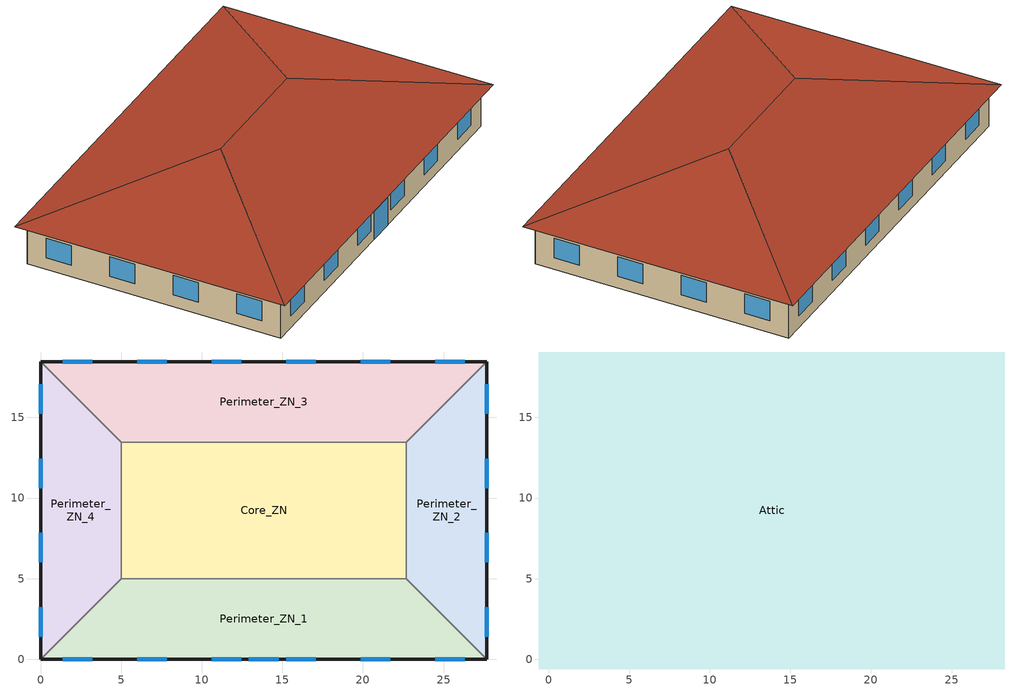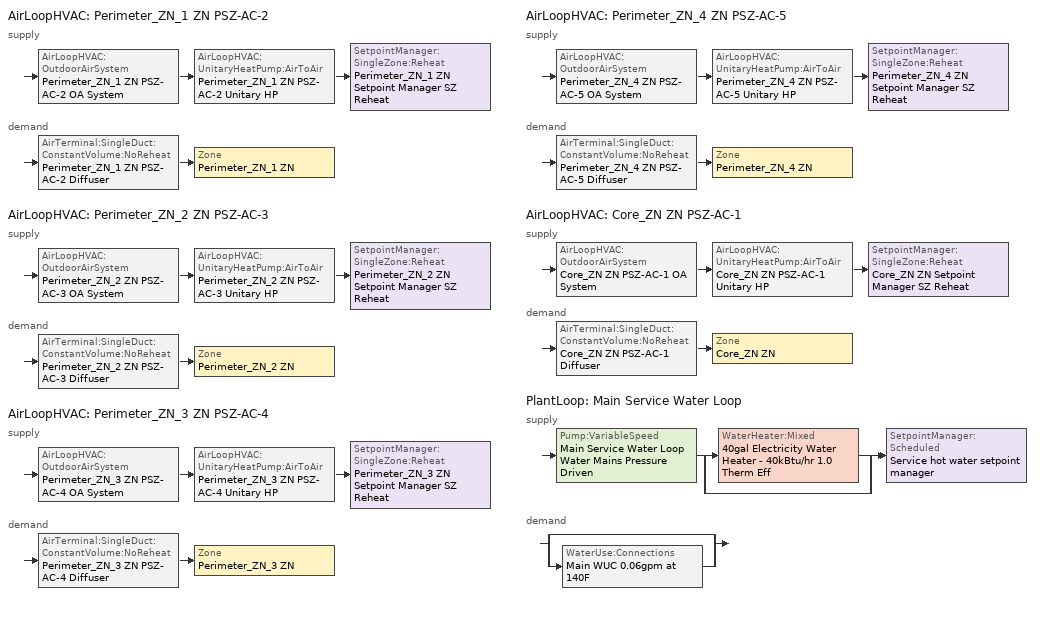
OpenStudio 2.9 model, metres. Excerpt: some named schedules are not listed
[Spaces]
Perimeter_ZN_1
 floor ground: 22.69,5 27.69,0 0,0 5,5 z0
 wall outside (Perimeter_ZN_1_wall_south Typical Insulated Wood Framed Exterior Wall R-11.24): 0,0 27.69,0 z0:3.05
 wall to Perimeter_ZN_4: 5,5 0,0 z0:3.05
 wall to Core_ZN: 22.69,5 5,5 z0:3.05
 wall to Perimeter_ZN_2: 27.69,0 22.69,5 z0:3.05
 window: 1.39,0 3.22,0 / 19.85,0 21.68,0 / 15.24,0 17.07,0 / 6.01,0 7.84,0 / 10.62,0 12.45,0 / 24.47,0 26.3,0 z0.9:2.42; 12.93,0 14.76,0 z0:2.13
Perimeter_ZN_2
 floor ground: 27.69,18.46 27.69,0 22.69,5 22.69,13.46 z0
 wall outside (Perimeter_ZN_2_wall_east Typical Insulated Wood Framed Exterior Wall R-11.24): 27.69,0 27.69,18.46 z0:3.05
 wall to Perimeter_ZN_3: 27.69,18.46 22.69,13.46 z0:3.05
 wall to Core_ZN: 22.69,13.46 22.69,5 z0:3.05
 window: 27.69,1.39 27.69,3.22 / 27.69,10.62 27.69,12.45 / 27.69,15.24 27.69,17.07 / 27.69,6.01 27.69,7.84 z0.9:2.42
Perimeter_ZN_3
 floor ground: 27.69,18.46 22.69,13.46 5,13.46 0,18.46 z0
 wall outside (Perimeter_ZN_3_wall_north Typical Insulated Wood Framed Exterior Wall R-11.24): 27.69,18.46 0,18.46 z0:3.05
 wall to Core_ZN: 5,13.46 22.69,13.46 z0:3.05
 wall to Perimeter_ZN_4: 0,18.46 5,13.46 z0:3.05
 window: 21.68,18.46 19.85,18.46 / 7.84,18.46 6.01,18.46 / 17.07,18.46 15.24,18.46 / 12.45,18.46 10.62,18.46 / 26.3,18.46 24.47,18.46 / 3.22,18.46 1.39,18.46 z0.9:2.42
Perimeter_ZN_4
 floor ground: 0,18.46 5,13.46 5,5 0,0 z0
 wall outside (Perimeter_ZN_4_wall_west Typical Insulated Wood Framed Exterior Wall R-11.24): 0,18.46 0,0 z0:3.05
 wall to Core_ZN: 5,5 5,13.46 z0:3.05
 window: 0,3.22 0,1.39 / 0,12.45 0,10.62 / 0,7.84 0,6.01 / 0,17.07 0,15.24 z0.9:2.42
Core_ZN
 floor ground: 22.69,13.46 22.69,5 5,5 5,13.46 z0
Attic
 floor outside (Attic_soffit_north Typical Insulated Exterior Mass Floor R-11.49): 28.29,19.06 27.69,18.46 0,18.46 -0.6,19.06 z3.05
 floor outside (Attic_soffit_west Typical Insulated Exterior Mass Floor R-11.49): -0.6,19.06 0,18.46 0,0 -0.6,-0.6 z3.05
 floor outside (Attic_soffit_east Typical Insulated Exterior Mass Floor R-11.49): 28.29,19.06 28.29,-0.6 27.69,0 27.69,18.46 z3.05
 floor outside (Attic_soffit_south Typical Insulated Exterior Mass Floor R-11.49): 27.69,0 28.29,-0.6 -0.6,-0.6 0,0 z3.05
 floor to Perimeter_ZN_4: 0,18.46 5,13.46 5,5 0,0 z3.05
 floor to Perimeter_ZN_1: 22.69,5 27.69,0 0,0 5,5 z3.05
 floor to Perimeter_ZN_2: 27.69,18.46 27.69,0 22.69,5 22.69,13.46 z3.05
 floor to Core_ZN: 22.69,13.46 22.69,5 5,5 5,13.46 z3.05
 floor to Perimeter_ZN_3: 27.69,18.46 22.69,13.46 5,13.46 0,18.46 z3.05
 roof outside (Attic_roof_east Typical Wood Joist Attic Floor R-37.04): 18.46,9.23,6.33 28.29,-0.6,3.05 28.29,19.06,3.05
 roof outside (Attic_roof_north Typical Wood Joist Attic Floor R-37.04): 18.46,9.23,6.33 28.29,19.06,3.05 -0.6,19.06,3.05 9.23,9.23,6.33
 roof outside (Attic_roof_south Typical Wood Joist Attic Floor R-37.04): 9.23,9.23,6.33 -0.6,-0.6,3.05 28.29,-0.6,3.05 18.46,9.23,6.33
 roof outside (Attic_roof_west Typical Wood Joist Attic Floor R-37.04): 9.23,9.23,6.33 -0.6,19.06,3.05 -0.6,-0.6,3.05
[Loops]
AirLoopHVAC 'Perimeter_ZN_1 ZN PSZ-AC-2'
 supply: AirLoopHVAC:OutdoorAirSystem 'Perimeter_ZN_1 ZN PSZ-AC-2 OA System' > AirLoopHVAC:UnitaryHeatPump:AirToAir 'Perimeter_ZN_1 ZN PSZ-AC-2 Unitary HP' > SetpointManager:SingleZone:Reheat 'Perimeter_ZN_1 ZN Setpoint Manager SZ Reheat'
 demand: AirTerminal:SingleDuct:ConstantVolume:NoReheat 'Perimeter_ZN_1 ZN PSZ-AC-2 Diffuser' > Zone 'Perimeter_ZN_1 ZN'
AirLoopHVAC 'Perimeter_ZN_2 ZN PSZ-AC-3'
 supply: AirLoopHVAC:OutdoorAirSystem 'Perimeter_ZN_2 ZN PSZ-AC-3 OA System' > AirLoopHVAC:UnitaryHeatPump:AirToAir 'Perimeter_ZN_2 ZN PSZ-AC-3 Unitary HP' > SetpointManager:SingleZone:Reheat 'Perimeter_ZN_2 ZN Setpoint Manager SZ Reheat'
 demand: AirTerminal:SingleDuct:ConstantVolume:NoReheat 'Perimeter_ZN_2 ZN PSZ-AC-3 Diffuser' > Zone 'Perimeter_ZN_2 ZN'
AirLoopHVAC 'Perimeter_ZN_3 ZN PSZ-AC-4'
 supply: AirLoopHVAC:OutdoorAirSystem 'Perimeter_ZN_3 ZN PSZ-AC-4 OA System' > AirLoopHVAC:UnitaryHeatPump:AirToAir 'Perimeter_ZN_3 ZN PSZ-AC-4 Unitary HP' > SetpointManager:SingleZone:Reheat 'Perimeter_ZN_3 ZN Setpoint Manager SZ Reheat'
 demand: AirTerminal:SingleDuct:ConstantVolume:NoReheat 'Perimeter_ZN_3 ZN PSZ-AC-4 Diffuser' > Zone 'Perimeter_ZN_3 ZN'
AirLoopHVAC 'Perimeter_ZN_4 ZN PSZ-AC-5'
 supply: AirLoopHVAC:OutdoorAirSystem 'Perimeter_ZN_4 ZN PSZ-AC-5 OA System' > AirLoopHVAC:UnitaryHeatPump:AirToAir 'Perimeter_ZN_4 ZN PSZ-AC-5 Unitary HP' > SetpointManager:SingleZone:Reheat 'Perimeter_ZN_4 ZN Setpoint Manager SZ Reheat'
 demand: AirTerminal:SingleDuct:ConstantVolume:NoReheat 'Perimeter_ZN_4 ZN PSZ-AC-5 Diffuser' > Zone 'Perimeter_ZN_4 ZN'
AirLoopHVAC 'Core_ZN ZN PSZ-AC-1'
 supply: AirLoopHVAC:OutdoorAirSystem 'Core_ZN ZN PSZ-AC-1 OA System' > AirLoopHVAC:UnitaryHeatPump:AirToAir 'Core_ZN ZN PSZ-AC-1 Unitary HP' > SetpointManager:SingleZone:Reheat 'Core_ZN ZN Setpoint Manager SZ Reheat'
 demand: AirTerminal:SingleDuct:ConstantVolume:NoReheat 'Core_ZN ZN PSZ-AC-1 Diffuser' > Zone 'Core_ZN ZN'
PlantLoop 'Main Service Water Loop'
 supply: Pump:VariableSpeed 'Main Service Water Loop Water Mains Pressure Driven' > split
  | WaterHeater:Mixed '40gal Electricity Water Heater - 40kBtu/hr 1.0 Therm Eff'
  | bypass
  join > SetpointManager:Scheduled 'Service hot water setpoint manager'
 demand: split
  | bypass
  | WaterUse:Connections 'Main WUC 0.06gpm at 140F'
[Site]
El Paso International Ap  Ut_TX_USA: Latitude {deg}=31; Longitude {deg}=-106; Time Zone {hr}=-7; Elevation {m}=1186; Terrain=City
[Building]
-SmallOffice-ASHRAE 169-2013-3B created: 2020-09-12 15:56:02 -0400: North Axis {deg}=0; Default Construction Set=90.1-2010 - SmOffice - ASHRAE 169-2013-3B; Standards Number of Stories=1; Standards Number of Above Ground Stories=1; Standards Building Type=SmallOffice
[ClimateZones]
Climate Zone Institution Name 1=ASHRAE; Climate Zone Document Name 1=ANSI/ASHRAE Standard 169; Climate Zone Document Year 1=2006; Climate Zone Value 1=3B
[Site:WaterMainsTemperature]
Calculation Method=Correlation; Annual Average Outdoor Air Temperature {C}=17.9417; Maximum Difference In Monthly Average Outdoor Air Temperatures {deltaC}=21.1
[SizingPeriod:DesignDay] Barometric Pressure {Pa}=87865; Sky Clearness=0; Rain Indicator=0; Snow Indicator=0; Day of Month=21; Daylight Saving Time Indicator=0; Humidity Indicating Type=Wetbulb; Dry-Bulb Temperature Range Modifier Type=DefaultMultipliers
Name | Maximum Dry-Bulb Temperature {C} | Daily Dry-Bulb Temperature Range {deltaC} | Humidity Indicating Conditions at Maximum Dry-Bulb | Wind Speed {m/s} | Wind Direction {deg} | Month | Day Type | Solar Model Indicator | ASHRAE Taub | ASHRAE Taud
El Paso International Ap  Ut Ann Clg .4% Condns DB=>MWB | 38.1 | 13 | 18.1 | 3.9 | 280 | 7 | SummerDesignDay | ASHRAETau | 0.605 | 1.547
El Paso International Ap  Ut Ann Htg 99.6% Condns DB | -5.2 | 0 | -5.2 | 2.2 | 20 | 12 | WinterDesignDay | ASHRAEClearSky
[Site:GroundTemperature:BuildingSurface]
20.17, 20.16, 20.25, 20.51, 20.82, 22.99, 23.5, 23.64, 23.62, 21.47, 20.78, 20.35
[Material:NoMass] Thermal Absorptance=0.9; Solar Absorptance=0.7
Name | Roughness | Thermal Resistance {m2-K/W} | Visible Absorptance
CP02 CARPET PAD | VeryRough | 0.21648 | 0.8
Typical Insulation R-8.93 | Smooth | 1.57183 | 0.7
Typical Carpet Pad | Smooth | 0.21648 | 0.8
Typical Insulation R-9.06 | Smooth | 1.59504 | 0.7
Typical Insulation R-35.4; Typical Insulation R-35.4 1 | Smooth | 6.23479 | 0.7
Typical Insulation R-0.58 | Smooth | 0.101875 | 0.7
Perimeter_ZN_4_wall_west Typical Insulation R-9.06 1; Perimeter_ZN_2_wall_east Typical Insulation R-9.06 1 | Smooth | 0.627018 | 0.7
Attic_soffit_west Typical Insulation R-8.93 1; Attic_soffit_east Typical Insulation R-8.93 1 | Smooth | 0.469273 | 0.7
Perimeter_ZN_3_wall_north Typical Insulation R-9.06 1 | Smooth | 0.634635 | 0.7
Attic_soffit_north Typical Insulation R-8.93 1; Attic_soffit_south Typical Insulation R-8.93 1 | Smooth | 0.468897 | 0.7
Attic_roof_west Typical Insulation R-35.4 2; Attic_roof_east Typical Insulation R-35.4 2 | Smooth | 4.20894 | 0.7
Attic_roof_south Typical Insulation R-35.4 2; Attic_roof_north Typical Insulation R-35.4 2 | Smooth | 4.56835 | 0.7
Perimeter_ZN_1_wall_south Typical Insulation R-9.06 1 | Smooth | 0.59469 | 0.7
[Material]
Name | Roughness | Thickness {m} | Conductivity {W/m-K} | Density {kg/m3} | Specific Heat {J/kg-K} | Thermal Absorptance | Solar Absorptance | Visible Absorptance
100mm Normalweight concrete floor | MediumSmooth | 0.1016 | 2.31 | 2322 | 832
G01 13mm gypsum board | Smooth | 0.0127 | 0.16 | 800 | 1090 | 0.9 | 0.7 | 0.5
4 in. Normalweight Concrete Floor | MediumRough | 0.1016 | 2.31 | 2322 | 832 | 0.9 | 0.7 | 0.7
25mm Stucco | Smooth | 0.0254 | 0.72 | 1856 | 840 | 0.9 | 0.7 | 0.7
5/8 in. Gypsum Board | MediumSmooth | 0.0159 | 0.16 | 800 | 1090 | 0.9 | 0.7 | 0.7
8 in. Normalweight Concrete Floor | MediumRough | 0.2032 | 2.31 | 2322 | 832 | 0.9 | 0.7 | 0.7
8 in. Concrete Block Basement Wall | MediumRough | 0.2032 | 1.326 | 1842 | 912 | 0.9 | 0.7 | 0.7
F08 Metal surface | Smooth | 0.0008 | 45.28 | 7824 | 500 | 0.9 | 0.7 | 0.7
G05 25mm wood | MediumSmooth | 0.0254 | 0.15 | 608 | 1630 | 0.9 | 0.5 | 0.5
5/8 in. Plywood | Smooth | 0.0159 | 0.12 | 544 | 1210 | 0.9 | 0.7 | 0.7
Asphalt Shingles | VeryRough | 0.0032 | 0.04 | 1120 | 1260 | 0.9 | 0.7 | 0.7
Std Wood 6inch | MediumSmooth | 0.15 | 0.12 | 540 | 1210 | 0.9 | 0.7 | 0.7
[DefaultConstructionSet]
Name | Default Exterior Surface Constructions | Default Interior Surface Constructions | Default Ground Contact Surface Constructions | Default Exterior SubSurface Constructions | Default Interior SubSurface Constructions | Interior Partition Construction
90.1-2010 - SmOffice - ASHRAE 169-2013-3B | Default Surface Constructions 1 | Default Surface Constructions 2 | Default Surface Constructions 3 | Default Sub Surface Constructions 1 | Default Sub Surface Constructions 2 | Typical Interior Partition
90.1-2010 -  - Attic - ASHRAE 169-2013-3B | Default Surface Constructions 4 | Default Surface Constructions 5 | Default Surface Constructions 6 | Default Sub Surface Constructions 3 | Default Sub Surface Constructions 4
[DefaultSurfaceConstructions]
Name | Floor Construction | Wall Construction | Roof Ceiling Construction
Default Surface Constructions 1 | Typical Insulated Exterior Mass Floor R-11.49 | Typical Insulated Wood Framed Exterior Wall R-11.24 | Typical Wood Joist Attic Floor R-37.04
Default Surface Constructions 2 | Typical Interior Floor | Typical Interior Wall | Typical Interior Ceiling
Default Surface Constructions 3 | Smallhotel 2010 Slab Floor | Typical Insulated Basement Mass Wall
Default Surface Constructions 4 | Typical Attic Soffit |  | Typical Uninsulated Wood Joist Attic Roof
Default Surface Constructions 5 | Typical Wood Joist Attic Floor R-37.04 1
Default Surface Constructions 6
[Construction]
Typical Insulated Exterior Mass Floor R-11.49: Typical Insulation R-8.93, 4 in. Normalweight Concrete Floor, Typical Carpet Pad
Typical Insulated Wood Framed Exterior Wall R-11.24: 25mm Stucco, 5/8 in. Gypsum Board, Typical Insulation R-9.06, 5/8 in. Gypsum Board
Typical Wood Joist Attic Floor R-37.04: 5/8 in. Gypsum Board, Typical Insulation R-35.4
Typical Interior Floor: 100mm Normalweight concrete floor, CP02 CARPET PAD
Typical Interior Wall: G01 13mm gypsum board, G01 13mm gypsum board
Typical Interior Ceiling: CP02 CARPET PAD, 100mm Normalweight concrete floor
Smallhotel 2010 Slab Floor: 8 in. Normalweight Concrete Floor, CP02 CARPET PAD
Typical Insulated Basement Mass Wall: 8 in. Concrete Block Basement Wall
U 0.62 SHGC 0.25 Dbl Ref-C-H Clr 6mm/6mm Air: REF C CLEAR HI 6MM, AIR 6MM, CLEAR 6MM
Typical Insulated Metal Door R-1.43: F08 Metal surface, Typical Insulation R-0.58
U 0.88 SHGC 0.16 Sgl Ref-A-L Clr 6mm: REF A CLEAR LO 6MM
Typical Overhead Door: Typical Insulation R-35.4 1
U 1.17 SHGC 0.39 Simple Glazing Skylight U-1.17 SHGC 0.39: U 1.17 SHGC 0.39 Simple Glazing U-1.17 SHGC 0.39
Typical Interior Window: Clear 3mm
Typical Interior Door; Typical Interior Partition: G05 25mm wood
Typical Attic Soffit: 5/8 in. Plywood
Typical Uninsulated Wood Joist Attic Roof: Asphalt Shingles, 5/8 in. Plywood
Typical Wood Joist Attic Floor R-37.04 1: 5/8 in. Gypsum Board, Typical Insulation R-35.4 1
InteriorFurnishings: Std Wood 6inch
Perimeter_ZN_4_wall_west Typical Insulated Wood Framed Exterior Wall R-11.24: 25mm Stucco, 5/8 in. Gypsum Board, Perimeter_ZN_4_wall_west Typical Insulation R-9.06 1, 5/8 in. Gypsum Board
Perimeter_ZN_2_wall_east Typical Insulated Wood Framed Exterior Wall R-11.24: 25mm Stucco, 5/8 in. Gypsum Board, Perimeter_ZN_2_wall_east Typical Insulation R-9.06 1, 5/8 in. Gypsum Board
Attic_soffit_west Typical Insulated Exterior Mass Floor R-11.49: Attic_soffit_west Typical Insulation R-8.93 1, 4 in. Normalweight Concrete Floor, Typical Carpet Pad
Perimeter_ZN_3_wall_north Typical Insulated Wood Framed Exterior Wall R-11.24: 25mm Stucco, 5/8 in. Gypsum Board, Perimeter_ZN_3_wall_north Typical Insulation R-9.06 1, 5/8 in. Gypsum Board
Attic_soffit_east Typical Insulated Exterior Mass Floor R-11.49: Attic_soffit_east Typical Insulation R-8.93 1, 4 in. Normalweight Concrete Floor, Typical Carpet Pad
Attic_soffit_north Typical Insulated Exterior Mass Floor R-11.49: Attic_soffit_north Typical Insulation R-8.93 1, 4 in. Normalweight Concrete Floor, Typical Carpet Pad
Attic_roof_west Typical Wood Joist Attic Floor R-37.04: 5/8 in. Gypsum Board, Attic_roof_west Typical Insulation R-35.4 2
Attic_roof_south Typical Wood Joist Attic Floor R-37.04: 5/8 in. Gypsum Board, Attic_roof_south Typical Insulation R-35.4 2
Attic_soffit_south Typical Insulated Exterior Mass Floor R-11.49: Attic_soffit_south Typical Insulation R-8.93 1, 4 in. Normalweight Concrete Floor, Typical Carpet Pad
Attic_roof_east Typical Wood Joist Attic Floor R-37.04: 5/8 in. Gypsum Board, Attic_roof_east Typical Insulation R-35.4 2
Perimeter_ZN_1_wall_south Typical Insulated Wood Framed Exterior Wall R-11.24: 25mm Stucco, 5/8 in. Gypsum Board, Perimeter_ZN_1_wall_south Typical Insulation R-9.06 1, 5/8 in. Gypsum Board
Attic_roof_north Typical Wood Joist Attic Floor R-37.04: 5/8 in. Gypsum Board, Attic_roof_north Typical Insulation R-35.4 2
[DefaultSubSurfaceConstructions]
Name | Fixed Window Construction | Operable Window Construction | Door Construction | Glass Door Construction | Overhead Door Construction | Skylight Construction | Tubular Daylight Dome Construction | Tubular Daylight Diffuser Construction
Default Sub Surface Constructions 1 | U 0.62 SHGC 0.25 Dbl Ref-C-H Clr 6mm/6mm Air | U 0.62 SHGC 0.25 Dbl Ref-C-H Clr 6mm/6mm Air | Typical Insulated Metal Door R-1.43 | U 0.88 SHGC 0.16 Sgl Ref-A-L Clr 6mm | Typical Overhead Door | U 1.17 SHGC 0.39 Simple Glazing Skylight U-1.17 SHGC 0.39 | Typical Interior Window | Typical Interior Window
Default Sub Surface Constructions 2 | Typical Interior Window | Typical Interior Window | Typical Interior Door
Default Sub Surface Constructions 3; Default Sub Surface Constructions 4
[WindowMaterial:Glazing] Optical Data Type=SpectralAverage; Infrared Transmittance at Normal Incidence=0; Front Side Infrared Hemispherical Emissivity=0.84; Conductivity {W/m-K}=0.9; Dirt Correction Factor for Solar and Visible Transmittance=1; Solar Diffusing=No
Name | Thickness {m} | Solar Transmittance at Normal Incidence | Front Side Solar Reflectance at Normal Incidence | Back Side Solar Reflectance at Normal Incidence | Visible Transmittance at Normal Incidence | Front Side Visible Reflectance at Normal Incidence | Back Side Visible Reflectance at Normal Incidence | Back Side Infrared Hemispherical Emissivity
REF C CLEAR HI 6MM | 0.006 | 0.2 | 0.16 | 0.39 | 0.22 | 0.17 | 0.35 | 0.55
CLEAR 6MM | 0.006 | 0.775 | 0.071 | 0.071 | 0.881 | 0.08 | 0.08 | 0.84
REF A CLEAR LO 6MM | 0.006 | 0.066 | 0.341 | 0.493 | 0.08 | 0.41 | 0.37 | 0.4
Clear 3mm | 0.003 | 0.837 | 0.075 | 0.075 | 0.898 | 0.081 | 0.081 | 0.84
[WindowMaterial:Gas]
AIR 6MM: Gas Type=Air; Thickness {m}=0.0063
[WindowMaterial:SimpleGlazingSystem]
U 1.17 SHGC 0.39 Simple Glazing U-1.17 SHGC 0.39: U-Factor {W/m2-K}=6.64357; Solar Heat Gain Coefficient=0.39; Visible Transmittance=0.23
[Space]
Name | Space Type | Building Story | Thermal Zone | Part of Total Floor Area
Perimeter_ZN_1 | Office WholeBuilding - Sm Office | Building Story 1 | Perimeter_ZN_1 ZN | Yes
Attic | Office Attic |  | Attic ZN | No
Perimeter_ZN_2 | Office WholeBuilding - Sm Office | Building Story 1 | Perimeter_ZN_2 ZN | Yes
Perimeter_ZN_3 | Office WholeBuilding - Sm Office | Building Story 1 | Perimeter_ZN_3 ZN | Yes
Perimeter_ZN_4 | Office WholeBuilding - Sm Office | Building Story 1 | Perimeter_ZN_4 ZN | Yes
Core_ZN | Office WholeBuilding - Sm Office | Building Story 1 | Core_ZN ZN | Yes
[BuildingStory]
Building Story 1: Nominal Z Coordinate {m}=0
[SpaceType] Standards Building Type=Office
Name | Default Schedule Set | Design Specification Outdoor Air Object | Standards Space Type | Default Construction Set
Office WholeBuilding - Sm Office | Office WholeBuilding - Sm Office Schedule Set | Office WholeBuilding - Sm Office Ventilation | WholeBuilding - Sm Office
Office Attic | Office Attic Schedule Set | Office Attic Ventilation | Attic | 90.1-2010 -  - Attic - ASHRAE 169-2013-3B
[DesignSpecification:OutdoorAir] Outdoor Air Flow per Person {m3/s-person}=0; Outdoor Air Flow Air Changes per Hour {1/hr}=0
Name | Outdoor Air Flow per Floor Area {m3/s-m2} | Outdoor Air Method | Outdoor Air Flow Rate {m3/s}
Office Attic Ventilation | 0
Office WholeBuilding - Sm Office Ventilation | 0.0004318 | Sum | 0
[DefaultScheduleSet]
Name | Infiltration Schedule | Number of People Schedule | People Activity Level Schedule | Lighting Schedule | Electric Equipment Schedule
Office Attic Schedule Set | OfficeLarge INFIL_SCH_PNNL
Office WholeBuilding - Sm Office Schedule Set | OfficeSmall INFIL_QUARTER_ON_SCH | OfficeSmall BLDG_OCC_SCH | OfficeSmall ACTIVITY_SCH | OfficeSmall BLDG_LIGHT_SCH_2010 | OfficeSmall BLDG_EQUIP_SCH_2010
[ThermostatSetpoint:DualSetpoint]
Name | Heating Setpoint Temperature Schedule | Cooling Setpoint Temperature Schedule
Office Attic Thermostat 1
Office WholeBuilding - Sm Office Thermostat 1; Office WholeBuilding - Sm Office Thermostat 2; Office WholeBuilding - Sm Office Thermostat 3; Office WholeBuilding - Sm Office Thermostat 4; Office WholeBuilding - Sm Office Thermostat 5 | OfficeSmall HTGSETP_SCH_NO_OPTIMUM | OfficeSmall CLGSETP_SCH_NO_OPTIMUM
[People:Definition]
Office WholeBuilding - Sm Office People Definition: Number of People Calculation Method=People/Area; People per Space Floor Area {person/m2}=0.0602779; Fraction Radiant=0.3
[People]
Office WholeBuilding - Sm Office People: People Definition=Office WholeBuilding - Sm Office People Definition; Space or SpaceType=Office WholeBuilding - Sm Office; Work Efficiency Schedule=Work Efficiency Schedule; Clothing Insulation Schedule=Clothing Schedule; Air Velocity Schedule=Air Velocity Schedule; Multiplier=1
[Lights:Definition]
Office WholeBuilding - Sm Office Lights Definition: Design Level Calculation Method=Watts/Area; Watts per Space Floor Area {W/m2}=9.68752; Fraction Radiant=0.7; Fraction Visible=0.2
[Lights]
Office WholeBuilding - Sm Office Lights: Lights Definition=Office WholeBuilding - Sm Office Lights Definition; Space or SpaceType=Office WholeBuilding - Sm Office; Fraction Replaceable=1
[ElectricEquipment:Definition]
Office WholeBuilding - Sm Office Elec Equip Definition: Design Level Calculation Method=Watts/Area; Watts per Space Floor Area {W/m2}=6.78126; Fraction Radiant=0.5
[ElectricEquipment]
Office WholeBuilding - Sm Office Elec Equip: Electric Equipment Definition=Office WholeBuilding - Sm Office Elec Equip Definition; Space or SpaceType=Office WholeBuilding - Sm Office
[SpaceInfiltration:DesignFlowRate] Temperature Term Coefficient=0; Velocity Squared Term Coefficient=0
Name | Space or SpaceType | Schedule | Design Flow Rate Calculation Method | Flow per Exterior Surface Area {m3/s-m2} | Constant Term Coefficient | Velocity Term Coefficient | Design Flow Rate {m3/s}
Perimeter_ZN_1 Infiltration | Perimeter_ZN_1 | OfficeSmall INFIL_QUARTER_ON_SCH | Flow/ExteriorArea | 0.000569573 | 0 | 0.224
Perimeter_ZN_2 Infiltration | Perimeter_ZN_2 | OfficeSmall INFIL_QUARTER_ON_SCH | Flow/ExteriorArea | 0.000569573 | 0 | 0.224
Perimeter_ZN_3 Infiltration | Perimeter_ZN_3 | OfficeSmall INFIL_QUARTER_ON_SCH | Flow/ExteriorArea | 0.000569573 | 0 | 0.224
Perimeter_ZN_4 Infiltration | Perimeter_ZN_4 | OfficeSmall INFIL_QUARTER_ON_SCH | Flow/ExteriorArea | 0.000569573 | 0 | 0.224
entry door Infiltration | Perimeter_ZN_1 | OfficeSmall INFIL_Door_Opening_SCH_2013 | Flow/Space |  | 1 | 0 | 0.0764554
attic Infiltration | Attic | Always On | Flow/Space |  | 1 | 0 | 0.2001
[ThermalZone] Use Ideal Air Loads=No
Name | Thermostat | Primary Daylighting Control | Fraction of Zone Controlled by Primary Daylighting Control | Secondary Daylighting Control | Fraction of Zone Controlled by Secondary Daylighting Control
Attic ZN | Office Attic Thermostat 1
Core_ZN ZN | Office WholeBuilding - Sm Office Thermostat 1
Perimeter_ZN_1 ZN | Office WholeBuilding - Sm Office Thermostat 2 | Perimeter_ZN_1 Daylt Sensor 1 | 0.02 | Perimeter_ZN_1 Daylt Sensor 2 | 0.1
Perimeter_ZN_2 ZN | Office WholeBuilding - Sm Office Thermostat 3 | Perimeter_ZN_2 Daylt Sensor 1 | 0.06 | Perimeter_ZN_2 Daylt Sensor 2 | 0.15
Perimeter_ZN_3 ZN | Office WholeBuilding - Sm Office Thermostat 4 | Perimeter_ZN_3 Daylt Sensor 1 | 0.1 | Perimeter_ZN_3 Daylt Sensor 2 | 0.02
Perimeter_ZN_4 ZN | Office WholeBuilding - Sm Office Thermostat 5 | Perimeter_ZN_4 Daylt Sensor 1 | 0.06 | Perimeter_ZN_4 Daylt Sensor 2 | 0.15
[Sizing:Zone] Zone Cooling Design Supply Air Temperature Input Method=SupplyAirTemperature; Zone Cooling Design Supply Air Temperature Difference {deltaC}=11.11; Zone Heating Design Supply Air Temperature Input Method=SupplyAirTemperature; Zone Heating Design Supply Air Temperature Difference {deltaC}=11.11; Zone Cooling Design Supply Air Humidity Ratio {kg-H2O/kg-air}=0.0085; Zone Heating Design Supply Air Humidity Ratio {kg-H2O/kg-air}=0.008; Cooling Design Air Flow Method=DesignDay; Heating Design Air Flow Method=DesignDay; Account for Dedicated Outdoor Air System=No; Dedicated Outdoor Air System Control Strategy=NeutralSupplyAir; Dedicated Outdoor Air Low Setpoint Temperature for Design {C}=autosize; Dedicated Outdoor Air High Setpoint Temperature for Design {C}=autosize
Name | Zone Cooling Design Supply Air Temperature {C} | Zone Heating Design Supply Air Temperature {C}
Attic ZN | 14 | 40
Core_ZN ZN; Perimeter_ZN_1 ZN; Perimeter_ZN_2 ZN; Perimeter_ZN_3 ZN; Perimeter_ZN_4 ZN | 12.7778 | 50
[Zone equipment]
Core_ZN ZN: Core_ZN ZN PSZ-AC-1 Diffuser
Perimeter_ZN_1 ZN: Perimeter_ZN_1 ZN PSZ-AC-2 Diffuser
Perimeter_ZN_2 ZN: Perimeter_ZN_2 ZN PSZ-AC-3 Diffuser
Perimeter_ZN_3 ZN: Perimeter_ZN_3 ZN PSZ-AC-4 Diffuser
Perimeter_ZN_4 ZN: Perimeter_ZN_4 ZN PSZ-AC-5 Diffuser
[AirLoopHVAC] Availability Schedule=OfficeSmall HVACOperationSchd; Design Supply Air Flow Rate {m3/s}=AutoSize
Perimeter_ZN_1 ZN PSZ-AC-2; Perimeter_ZN_2 ZN PSZ-AC-3; Perimeter_ZN_3 ZN PSZ-AC-4; Perimeter_ZN_4 ZN PSZ-AC-5; Core_ZN ZN PSZ-AC-1
[Sizing:System] Type of Load to Size On=Sensible; Design Outdoor Air Flow Rate {m3/s}=Autosize; Central Heating Maximum System Air Flow Ratio=1; Preheat Design Temperature {C}=7.22222; Preheat Design Humidity Ratio {kg-H2O/kg-Air}=0.008; Precool Design Temperature {C}=12.7778; Precool Design Humidity Ratio {kg-H2O/kg-Air}=0.008; Central Cooling Design Supply Air Temperature {C}=12.7778; Central Heating Design Supply Air Temperature {C}=50; Sizing Option=Coincident; 100% Outdoor Air in Cooling=No; 100% Outdoor Air in Heating=No; Central Cooling Design Supply Air Humidity Ratio {kg-H2O/kg-Air}=0.0085; Central Heating Design Supply Air Humidity Ratio {kg-H2O/kg-Air}=0.008; Cooling Design Air Flow Method=DesignDay; Cooling Design Air Flow Rate {m3/s}=0; Heating Design Air Flow Method=DesignDay; Heating Design Air Flow Rate {m3/s}=0; System Outdoor Air Method=ZoneSum; Zone Maximum Outdoor Air Fraction=1; Cooling Supply Air Flow Rate Per Floor Area {m3/s-m2}=0.00996765; Cooling Fraction of Autosized Cooling Supply Air Flow Rate=1; Cooling Supply Air Flow Rate Per Unit Cooling Capacity {m3/s-W}=3.94755e-05; Heating Supply Air Flow Rate Per Floor Area {m3/s-m2}=0.00996765; Heating Fraction of Autosized Heating Supply Air Flow Rate=1; Heating Fraction of Autosized Cooling Supply Air Flow Rate=1; Heating Supply Air Flow Rate Per Unit Heating Capacity {m3/s-W}=3.15882e-05; Cooling Design Capacity Method=CoolingDesignCapacity; Cooling Design Capacity {W}=autosize; Cooling Design Capacity Per Floor Area {W/m2}=234.7; Fraction of Autosized Cooling Design Capacity=1; Heating Design Capacity Method=HeatingDesignCapacity; Heating Design Capacity {W}=autosize; Heating Design Capacity Per Floor Area {W/m2}=157; Fraction of Autosized Heating Design Capacity=1; Central Cooling Capacity Control Method=OnOff
Perimeter_ZN_1 ZN PSZ-AC-2; Perimeter_ZN_2 ZN PSZ-AC-3; Perimeter_ZN_3 ZN PSZ-AC-4; Perimeter_ZN_4 ZN PSZ-AC-5; Core_ZN ZN PSZ-AC-1
[SetpointManager:SingleZone:Reheat] Minimum Supply Air Temperature {C}=12.7778; Maximum Supply Air Temperature {C}=50
Name | Control Zone | Setpoint Node or NodeList
Perimeter_ZN_1 ZN Setpoint Manager SZ Reheat | Perimeter_ZN_1 ZN | Perimeter_ZN_1 ZN PSZ-AC-2 Supply Outlet Node
Perimeter_ZN_2 ZN Setpoint Manager SZ Reheat | Perimeter_ZN_2 ZN | Perimeter_ZN_2 ZN PSZ-AC-3 Supply Outlet Node
Perimeter_ZN_3 ZN Setpoint Manager SZ Reheat | Perimeter_ZN_3 ZN | Perimeter_ZN_3 ZN PSZ-AC-4 Supply Outlet Node
Perimeter_ZN_4 ZN Setpoint Manager SZ Reheat | Perimeter_ZN_4 ZN | Perimeter_ZN_4 ZN PSZ-AC-5 Supply Outlet Node
Core_ZN ZN Setpoint Manager SZ Reheat | Core_ZN ZN | Core_ZN ZN PSZ-AC-1 Supply Outlet Node
[Fan:OnOff] Availability Schedule=OfficeSmall HVACOperationSchd; Fan Total Efficiency=0.55575; Pressure Rise {Pa}=622.722; Maximum Flow Rate {m3/s}=autosize; Motor Efficiency=0.855; Motor In Airstream Fraction=1
Name | Fan Power Ratio Function of Speed Ratio Curve | Fan Efficiency Ratio Function of Speed Ratio Curve
Perimeter_ZN_1 ZN PSZ-AC-2 Fan | Fan On Off Power Curve | Fan On Off Efficiency Curve
Perimeter_ZN_2 ZN PSZ-AC-3 Fan | Fan On Off Power Curve 1 | Fan On Off Efficiency Curve 1
Perimeter_ZN_3 ZN PSZ-AC-4 Fan | Fan On Off Power Curve 2 | Fan On Off Efficiency Curve 2
Perimeter_ZN_4 ZN PSZ-AC-5 Fan | Fan On Off Power Curve 3 | Fan On Off Efficiency Curve 3
Core_ZN ZN PSZ-AC-1 Fan | Fan On Off Power Curve 4 | Fan On Off Efficiency Curve 4
[Coil:Heating:DX:SingleSpeed] Availability Schedule=Always On Discrete; Rated Total Heating Capacity {W}=Autosize; Rated COP {W/W}=3.292135; Rated Air Flow Rate {m3/s}=Autosize; Rated Supply Fan Power Per Volume Flow Rate {W/(m3/s)}=773.3; Total Heating Capacity Function of Temperature Curve=DXHEAT-NECB2011-REF-CAPFT; Total Heating Capacity Function of Flow Fraction Curve=DXHEAT-NECB2011-REF-CAPFFLOW; Energy Input Ratio Function of Temperature Curve=DXHEAT-NECB2011-REF-EIRFT; Energy Input Ratio Function of Flow Fraction Curve=DXHEAT-NECB2011-REF-EIRFFLOW; Part Load Fraction Correlation Curve=DXHEAT-NECB2011-REF-PLFFPLR; Minimum Outdoor Dry-Bulb Temperature for Compressor Operation {C}=-12.2; Maximum Outdoor Dry-Bulb Temperature for Defrost Operation {C}=1.67; Crankcase Heater Capacity {W}=50; Maximum Outdoor Dry-Bulb Temperature for Crankcase Heater Operation {C}=4.4; Defrost Strategy=ReverseCycle; Defrost Control=OnDemand; Resistive Defrost Heater Capacity {W}=2000
Name | Defrost Energy Input Ratio Function of Temperature Curve
Perimeter_ZN_1 ZN HP Htg Coil 22 Clg kBtu/hr 7.7HSPF | Perimeter_ZN_1 ZN HP Htg Coil Defrost EIR Func of Temp Curve 1
Perimeter_ZN_2 ZN HP Htg Coil 18 Clg kBtu/hr 7.7HSPF | Perimeter_ZN_2 ZN HP Htg Coil Defrost EIR Func of Temp Curve 1
Perimeter_ZN_3 ZN HP Htg Coil 21 Clg kBtu/hr 7.7HSPF | Perimeter_ZN_3 ZN HP Htg Coil Defrost EIR Func of Temp Curve 1
Perimeter_ZN_4 ZN HP Htg Coil 20 Clg kBtu/hr 7.7HSPF | Perimeter_ZN_4 ZN HP Htg Coil Defrost EIR Func of Temp Curve 1
Core_ZN ZN HP Htg Coil 20 Clg kBtu/hr 7.7HSPF | Core_ZN ZN HP Htg Coil Defrost EIR Func of Temp Curve 1
[Coil:Heating:Gas] Availability Schedule=Always On Discrete; Gas Burner Efficiency=0.8; Nominal Capacity {W}=AutoSize; Parasitic Electric Load {W}=0; Parasitic Gas Load {W}=0
Perimeter_ZN_1 ZN PSZ-AC-2 Gas Backup Htg Coil; Perimeter_ZN_2 ZN PSZ-AC-3 Gas Backup Htg Coil; Perimeter_ZN_3 ZN PSZ-AC-4 Gas Backup Htg Coil; Perimeter_ZN_4 ZN PSZ-AC-5 Gas Backup Htg Coil; Core_ZN ZN PSZ-AC-1 Gas Backup Htg Coil
[Coil:Cooling:DX:SingleSpeed] Availability Schedule=Always On Discrete; Rated Total Cooling Capacity {W}=autosize; Rated Sensible Heat Ratio=autosize; Rated COP {W/W}=3.91157; Rated Air Flow Rate {m3/s}=autosize; Rated Evaporator Fan Power Per Volume Flow Rate {W/(m3/s)}=773.3; Total Cooling Capacity Function of Temperature Curve=HPACCoolCapFT; Total Cooling Capacity Function of Flow Fraction Curve=HPACCoolCapFFF; Energy Input Ratio Function of Temperature Curve=HPACCOOLEIRFT; Energy Input Ratio Function of Flow Fraction Curve=HPACCOOLEIRFFF; Part Load Fraction Correlation Curve=HPACCOOLPLFFPLR; Condenser Type=AirCooled; Evaporative Condenser Effectiveness=0; Evaporative Condenser Air Flow Rate {m3/s}=Autosize; Evaporative Condenser Pump Rated Power Consumption {W}=Autosize; Crankcase Heater Capacity {W}=0; Maximum Outdoor Dry-Bulb Temperature for Crankcase Heater Operation {C}=0; Basin Heater Capacity {W/K}=0; Basin Heater Setpoint Temperature {C}=10
Perimeter_ZN_1 ZN PSZ-AC-2 1spd DX HP Clg Coil 22kBtu/hr 13.0SEER; Perimeter_ZN_2 ZN PSZ-AC-3 1spd DX HP Clg Coil 18kBtu/hr 13.0SEER; Perimeter_ZN_3 ZN PSZ-AC-4 1spd DX HP Clg Coil 21kBtu/hr 13.0SEER; Perimeter_ZN_4 ZN PSZ-AC-5 1spd DX HP Clg Coil 20kBtu/hr 13.0SEER; Core_ZN ZN PSZ-AC-1 1spd DX HP Clg Coil 20kBtu/hr 13.0SEER
[AirLoopHVAC:UnitaryHeatPump:AirToAir] Availability Schedule=Always On Discrete; Supply Air Flow Rate During Cooling Operation {m3/s}=Autosize; Supply Air Flow Rate During Heating Operation {m3/s}=Autosize; Maximum Supply Air Temperature from Supplemental Heater {C}=Autosize; Maximum Outdoor Dry-Bulb Temperature for Supplemental Heater Operation {C}=4.44444; Fan Placement=BlowThrough; Supply Air Fan Operating Mode Schedule=OfficeSmall HVACOperationSchd
Name | Controlling Zone or Thermostat Location | Supply Air Fan | Heating Coil | Cooling Coil | Supplemental Heating Coil
Perimeter_ZN_1 ZN PSZ-AC-2 Unitary HP | Perimeter_ZN_1 ZN | Perimeter_ZN_1 ZN PSZ-AC-2 Fan | Perimeter_ZN_1 ZN HP Htg Coil 22 Clg kBtu/hr 7.7HSPF | Perimeter_ZN_1 ZN PSZ-AC-2 1spd DX HP Clg Coil 22kBtu/hr 13.0SEER | Perimeter_ZN_1 ZN PSZ-AC-2 Gas Backup Htg Coil
Perimeter_ZN_2 ZN PSZ-AC-3 Unitary HP | Perimeter_ZN_2 ZN | Perimeter_ZN_2 ZN PSZ-AC-3 Fan | Perimeter_ZN_2 ZN HP Htg Coil 18 Clg kBtu/hr 7.7HSPF | Perimeter_ZN_2 ZN PSZ-AC-3 1spd DX HP Clg Coil 18kBtu/hr 13.0SEER | Perimeter_ZN_2 ZN PSZ-AC-3 Gas Backup Htg Coil
Perimeter_ZN_3 ZN PSZ-AC-4 Unitary HP | Perimeter_ZN_3 ZN | Perimeter_ZN_3 ZN PSZ-AC-4 Fan | Perimeter_ZN_3 ZN HP Htg Coil 21 Clg kBtu/hr 7.7HSPF | Perimeter_ZN_3 ZN PSZ-AC-4 1spd DX HP Clg Coil 21kBtu/hr 13.0SEER | Perimeter_ZN_3 ZN PSZ-AC-4 Gas Backup Htg Coil
Perimeter_ZN_4 ZN PSZ-AC-5 Unitary HP | Perimeter_ZN_4 ZN | Perimeter_ZN_4 ZN PSZ-AC-5 Fan | Perimeter_ZN_4 ZN HP Htg Coil 20 Clg kBtu/hr 7.7HSPF | Perimeter_ZN_4 ZN PSZ-AC-5 1spd DX HP Clg Coil 20kBtu/hr 13.0SEER | Perimeter_ZN_4 ZN PSZ-AC-5 Gas Backup Htg Coil
Core_ZN ZN PSZ-AC-1 Unitary HP | Core_ZN ZN | Core_ZN ZN PSZ-AC-1 Fan | Core_ZN ZN HP Htg Coil 20 Clg kBtu/hr 7.7HSPF | Core_ZN ZN PSZ-AC-1 1spd DX HP Clg Coil 20kBtu/hr 13.0SEER | Core_ZN ZN PSZ-AC-1 Gas Backup Htg Coil
[Controller:OutdoorAir] Minimum Outdoor Air Flow Rate {m3/s}=autosize; Maximum Outdoor Air Flow Rate {m3/s}=Autosize; Economizer Control Type=NoEconomizer; Economizer Control Action Type=ModulateFlow; Economizer Maximum Limit Dry-Bulb Temperature {C}=28; Economizer Maximum Limit Enthalpy {J/kg}=64000; Lockout Type=NoLockout; Minimum Limit Type=FixedMinimum; Minimum Outdoor Air Schedule=Always On Discrete; High Humidity Control=No; Heat Recovery Bypass Control Type=BypassWhenWithinEconomizerLimits
Name | Controller Mechanical Ventilation
Perimeter_ZN_1 ZN PSZ-AC-2 OA System Controller | Controller Mechanical Ventilation 1
Perimeter_ZN_2 ZN PSZ-AC-3 OA System Controller | Controller Mechanical Ventilation 2
Perimeter_ZN_3 ZN PSZ-AC-4 OA System Controller | Controller Mechanical Ventilation 3
Perimeter_ZN_4 ZN PSZ-AC-5 OA System Controller | Controller Mechanical Ventilation 4
Core_ZN ZN PSZ-AC-1 OA System Controller | Controller Mechanical Ventilation 5
[Controller:MechanicalVentilation] Availability Schedule=Always On Discrete; System Outdoor Air Method=ZoneSum
Controller Mechanical Ventilation 1; Controller Mechanical Ventilation 2; Controller Mechanical Ventilation 3; Controller Mechanical Ventilation 4; Controller Mechanical Ventilation 5
[AirLoopHVAC:OutdoorAirSystem]
Name | Controller
Perimeter_ZN_1 ZN PSZ-AC-2 OA System | Perimeter_ZN_1 ZN PSZ-AC-2 OA System Controller
Perimeter_ZN_2 ZN PSZ-AC-3 OA System | Perimeter_ZN_2 ZN PSZ-AC-3 OA System Controller
Perimeter_ZN_3 ZN PSZ-AC-4 OA System | Perimeter_ZN_3 ZN PSZ-AC-4 OA System Controller
Perimeter_ZN_4 ZN PSZ-AC-5 OA System | Perimeter_ZN_4 ZN PSZ-AC-5 OA System Controller
Core_ZN ZN PSZ-AC-1 OA System | Core_ZN ZN PSZ-AC-1 OA System Controller
[AvailabilityManager:NightCycle] Applicability Schedule=Always On Discrete; Control Type=CycleOnAny; Thermostat Tolerance {deltaC}=1; Cycling Run Time {s}=1800
Availability Manager Night Cycle 1; Availability Manager Night Cycle 2; Availability Manager Night Cycle 3; Availability Manager Night Cycle 4; Availability Manager Night Cycle 5
[AirTerminal:SingleDuct:ConstantVolume:NoReheat] Availability Schedule=Always On Discrete; Maximum Air Flow Rate {m3/s}=AutoSize
Perimeter_ZN_1 ZN PSZ-AC-2 Diffuser; Perimeter_ZN_2 ZN PSZ-AC-3 Diffuser; Perimeter_ZN_3 ZN PSZ-AC-4 Diffuser; Perimeter_ZN_4 ZN PSZ-AC-5 Diffuser; Core_ZN ZN PSZ-AC-1 Diffuser
[InternalMass:Definition]
Internal Mass Definition 1: Construction=InteriorFurnishings; Design Level Calculation Method=SurfaceArea/Area; Surface Area per Space Floor Area=2
[InternalMass] Internal Mass Definition=Internal Mass Definition 1; Multiplier=1
Name | Space or SpaceType
Perimeter_ZN_4 Mass | Perimeter_ZN_4
Core_ZN Mass | Core_ZN
Attic Mass | Attic
Perimeter_ZN_3 Mass | Perimeter_ZN_3
Perimeter_ZN_2 Mass | Perimeter_ZN_2
Perimeter_ZN_1 Mass | Perimeter_ZN_1
[PlantLoop]
Main Service Water Loop: Glycol Concentration=0; Maximum Loop Temperature {C}=60; Minimum Loop Temperature {C}=10; Plant Loop Volume {m3}=Autocalculate; Load Distribution Scheme=Optimal
[Sizing:Plant]
Main Service Water Loop: Loop Type=Heating; Design Loop Exit Temperature {C}=60; Loop Design Temperature Difference {deltaC}=5; Sizing Option=NonCoincident; Zone Timesteps in Averaging Window=1; Coincident Sizing Factor Mode=None
[SetpointManager:Scheduled]
Service hot water setpoint manager: Control Variable=Temperature; Schedule=Service Water Loop Temp - 140F; Setpoint Node or NodeList=Main Service Water Loop Supply Outlet Node
[Pump:VariableSpeed]
Main Service Water Loop Water Mains Pressure Driven: Rated Pump Head {Pa}=0.001; Motor Efficiency=0.855; Pump Control Type=Continuous; Skin Loss Radiative Fraction=0.5; Design Power Sizing Method=PowerPerFlowPerPressure; Design Electric Power per Unit Flow Rate {W/(m3/s)}=348701.1; Design Shaft Power per Unit Flow Rate per Unit Head {W-s/m3-Pa}=1.28205; Design Minimum Flow Rate Fraction=0
[WaterHeater:Mixed]
40gal Electricity Water Heater - 40kBtu/hr 1.0 Therm Eff: Tank Volume {m3}=0.151416; Setpoint Temperature Schedule=Service Water Loop Temp - 140F; Deadband Temperature Difference {deltaC}=2; Maximum Temperature Limit {C}=60; Heater Control Type=Cycle; Heater Maximum Capacity {W}=11722.8; Heater Fuel Type=Electricity; Heater Thermal Efficiency=1; Off Cycle Parasitic Fuel Consumption Rate {W}=571; Off Cycle Parasitic Fuel Type=Electricity; Off Cycle Parasitic Heat Fraction to Tank=0; On Cycle Parasitic Fuel Consumption Rate {W}=571; On Cycle Parasitic Fuel Type=Electricity; On Cycle Parasitic Heat Fraction to Tank=0; Ambient Temperature Indicator=ThermalZone; Ambient Temperature Thermal Zone=Core_ZN ZN; Off Cycle Loss Coefficient to Ambient Temperature {W/K}=1.20802; On Cycle Loss Coefficient to Ambient Temperature {W/K}=1.20802; Use Side Effectiveness=1; Source Side Effectiveness=1; Use Side Design Flow Rate {m3/s}=autosize; Source Side Design Flow Rate {m3/s}=autosize; Indirect Water Heating Recovery Time {hr}=1.5; Source Side Flow Control Mode=IndirectHeatPrimarySetpoint
[WaterUse:Connections]
Main WUC 0.06gpm at 140F: Water Use Equipment Name 1=Main Service Water Use 0.06gpm at 140F
[WaterUse:Equipment:Definition]
Main Service Water Use Def 0.06gpm: Peak Flow Rate {m3/s}=4.03777e-06; Target Temperature Schedule=Mixed Water At Faucet Temp - 140F; Sensible Fraction Schedule=Fraction Sensible - 0.2; Latent Fraction Schedule=Fraction Latent - 0.05
[WaterUse:Equipment]
Main Service Water Use 0.06gpm at 140F: Water Use Equipment Definition=Main Service Water Use Def 0.06gpm; Flow Rate Fraction Schedule=OfficeSmall BLDG_SWH_SCH
[Exterior:Lights:Definition]
Name | Design Level {W}
Occ Sensing Exterior Lights Def | 861.3
NonDimming Exterior Lights Def | 50.7
[Exterior:Lights] Control Option=AstronomicalClock
Name | Exterior Lights Definition | Schedule
Occ Sensing Exterior Lights Def | Occ Sensing Exterior Lights Def | OfficeSmall Exterior_lighting_schedule_b
NonDimming Exterior Lights Def | NonDimming Exterior Lights Def | OfficeSmall Exterior_lighting_schedule_a
[Daylighting:Control] Position Z-Coordinate {m}=0.762; Illuminance Setpoint {lux}=500; Lighting Control Type=Stepped; Minimum Input Power Fraction for Continuous Dimming Control=0.3; Minimum Light Output Fraction for Continuous Dimming Control=0.2; Number of Stepped Control Steps=3; Probability Lighting will be Reset When Needed in Manual Stepped Control=1; Maximum Allowable Discomfort Glare Index=22
Name | Space | Position X-Coordinate {m} | Position Y-Coordinate {m}
Perimeter_ZN_1 Daylt Sensor 1 | Perimeter_ZN_1 | 3.3236 | 1.6002
Perimeter_ZN_1 Daylt Sensor 2 | Perimeter_ZN_1 | 8.9611 | 1.6002
Perimeter_ZN_2 Daylt Sensor 1 | Perimeter_ZN_2 | 26.0898 | 3.3236
Perimeter_ZN_2 Daylt Sensor 2 | Perimeter_ZN_2 | 26.0898 | 9.23
Perimeter_ZN_3 Daylt Sensor 1 | Perimeter_ZN_3 | 13.8684 | 16.8598
Perimeter_ZN_3 Daylt Sensor 2 | Perimeter_ZN_3 | 24.3664 | 16.8598
Perimeter_ZN_4 Daylt Sensor 1 | Perimeter_ZN_4 | 1.6002 | 15.1364
Perimeter_ZN_4 Daylt Sensor 2 | Perimeter_ZN_4 | 1.6002 | 9.2446
[Schedule:Constant]
Always On Discrete: Value=1
[Schedule:Ruleset]
Name | Default Day Schedule | Summer Design Day Schedule | Winter Design Day Schedule
OfficeLarge INFIL_SCH_PNNL | OfficeLarge INFIL_SCH_PNNL Default | OfficeLarge INFIL_SCH_PNNL Summer Design Day | OfficeLarge INFIL_SCH_PNNL Winter Design Day
Clothing Schedule | Clothing Schedule Default Winter Clothes
Air Velocity Schedule | Air Velocity Schedule Default
Work Efficiency Schedule | Work Efficiency Schedule Default
OfficeSmall BLDG_OCC_SCH | OfficeSmall BLDG_OCC_SCH Default | OfficeSmall BLDG_OCC_SCH Summer Design Day | OfficeSmall BLDG_OCC_SCH Winter Design Day
OfficeSmall ACTIVITY_SCH | OfficeSmall ACTIVITY_SCH Default | OfficeSmall ACTIVITY_SCH Summer Design Day | OfficeSmall ACTIVITY_SCH Winter Design Day
OfficeSmall BLDG_LIGHT_SCH_2010 | OfficeSmall BLDG_LIGHT_SCH_2010 Default | OfficeSmall BLDG_LIGHT_SCH_2010 Summer Design Day | OfficeSmall BLDG_LIGHT_SCH_2010 Winter Design Day
OfficeSmall BLDG_EQUIP_SCH_2010 | OfficeSmall BLDG_EQUIP_SCH_2010 Default | OfficeSmall BLDG_EQUIP_SCH_2010 Summer Design Day | OfficeSmall BLDG_EQUIP_SCH_2010 Winter Design Day
OfficeSmall INFIL_QUARTER_ON_SCH | OfficeSmall INFIL_QUARTER_ON_SCH Default | OfficeSmall INFIL_QUARTER_ON_SCH Summer Design Day | OfficeSmall INFIL_QUARTER_ON_SCH Winter Design Day
OfficeSmall HTGSETP_SCH_NO_OPTIMUM | OfficeSmall HTGSETP_SCH_NO_OPTIMUM Default | OfficeSmall HTGSETP_SCH_NO_OPTIMUM Summer Design Day | OfficeSmall HTGSETP_SCH_NO_OPTIMUM Winter Design Day
OfficeSmall CLGSETP_SCH_NO_OPTIMUM | OfficeSmall CLGSETP_SCH_NO_OPTIMUM Default | OfficeSmall CLGSETP_SCH_NO_OPTIMUM Summer Design Day | OfficeSmall CLGSETP_SCH_NO_OPTIMUM Winter Design Day
OfficeSmall HVACOperationSchd | OfficeSmall HVACOperationSchd Default | OfficeSmall HVACOperationSchd Summer Design Day | OfficeSmall HVACOperationSchd Winter Design Day
OfficeSmall INFIL_Door_Opening_SCH_2013 | OfficeSmall INFIL_Door_Opening_SCH_2013 Default | OfficeSmall INFIL_Door_Opening_SCH_2013 Summer Design Day | OfficeSmall INFIL_Door_Opening_SCH_2013 Winter Design Day
Always On | Always On Default
Service Water Loop Temp - 140F | Service Water Loop Temp - 140F Default
Fraction Sensible - 0.2 | Fraction Sensible - 0.2 Default
Fraction Latent - 0.05 | Fraction Latent - 0.05 Default
Mixed Water At Faucet Temp - 140F | Mixed Water At Faucet Temp - 140F Default
OfficeSmall BLDG_SWH_SCH | OfficeSmall BLDG_SWH_SCH Default | OfficeSmall BLDG_SWH_SCH Summer Design Day | OfficeSmall BLDG_SWH_SCH Winter Design Day
OfficeSmall Exterior_lighting_schedule_b | OfficeSmall Exterior_lighting_schedule_b Default | OfficeSmall Exterior_lighting_schedule_b Summer Design Day | OfficeSmall Exterior_lighting_schedule_b Winter Design Day
OfficeSmall Exterior_lighting_schedule_a | OfficeSmall Exterior_lighting_schedule_a Default | OfficeSmall Exterior_lighting_schedule_a Summer Design Day | OfficeSmall Exterior_lighting_schedule_a Winter Design Day
[Schedule:Day]
OfficeLarge INFIL_SCH_PNNL Default; Clothing Schedule Default Winter Clothes; OfficeSmall BLDG_OCC_SCH Summer Design Day; OfficeSmall BLDG_LIGHT_SCH_2010 Summer Design Day; OfficeSmall BLDG_EQUIP_SCH_2010 Summer Design Day; OfficeSmall INFIL_QUARTER_ON_SCH Default; Always On Default: 24, 0, 1
OfficeLarge INFIL_SCH_PNNL Summer Design Day: 6, 0, 1, 22, 0, 0.25, 24, 0, 1
OfficeLarge INFIL_SCH_PNNL Winter Design Day: 6, 0, 1, 18, 0, 0.25, 24, 0, 1
Air Velocity Schedule Default: 24, 0, 0.2
Work Efficiency Schedule Default; OfficeSmall BLDG_OCC_SCH Default; OfficeSmall BLDG_OCC_SCH Winter Design Day; OfficeSmall BLDG_LIGHT_SCH_2010 Winter Design Day; OfficeSmall BLDG_EQUIP_SCH_2010 Winter Design Day; OfficeSmall HVACOperationSchd Default; OfficeSmall INFIL_Door_Opening_SCH_2013 Default; OfficeSmall INFIL_Door_Opening_SCH_2013 Winter Design Day; OfficeSmall INFIL_Door_Opening_SCH_2013 Summer Design Day: 24, 0, 0
OfficeSmall ACTIVITY_SCH Default; OfficeSmall ACTIVITY_SCH Winter Design Day; OfficeSmall ACTIVITY_SCH Summer Design Day: 24, 0, 120
OfficeSmall BLDG_LIGHT_SCH_2010 Default: 5, 0, 0.18, 6, 0, 0.23, 7, 0, 0.187059, 8, 0, 0.341586, 12, 0, 0.73197, 13, 0, 0.65064, 17, 0, 0.73197, 18, 0, 0.496113, 20, 0, 0.341586, 22, 0, 0.260256, 23, 0, 0.187059, 24, 0, 0.18
OfficeSmall BLDG_EQUIP_SCH_2010 Default: 6, 0, 0.42575, 8, 0, 0.484677, 12, 0, 0.969355, 13, 0, 0.911194, 17, 0, 0.969355, 18, 0, 0.484677, 23, 0, 0.193871, 24, 0, 0.1703
OfficeSmall INFIL_QUARTER_ON_SCH Summer Design Day: 7, 0, 1, 19, 0, 0.25, 24, 0, 1
OfficeSmall INFIL_QUARTER_ON_SCH Winter Design Day: 7, 0, 1, 18, 0, 0.25, 24, 0, 1
OfficeSmall HTGSETP_SCH_NO_OPTIMUM Default; OfficeSmall HTGSETP_SCH_NO_OPTIMUM Summer Design Day: 24, 0, 15.56
OfficeSmall HTGSETP_SCH_NO_OPTIMUM Winter Design Day: 24, 0, 21.11
OfficeSmall CLGSETP_SCH_NO_OPTIMUM Default; OfficeSmall CLGSETP_SCH_NO_OPTIMUM Winter Design Day: 24, 0, 29.44
OfficeSmall CLGSETP_SCH_NO_OPTIMUM Summer Design Day: 24, 0, 23.89
OfficeSmall HVACOperationSchd Summer Design Day: 6, 0, 0, 19, 0, 1, 24, 0, 0
OfficeSmall Exterior_lighting_schedule_b Default; OfficeSmall Exterior_lighting_schedule_b Winter Design Day; OfficeSmall Exterior_lighting_schedule_b Summer Design Day: 6, 0, 0.7, 24, 0, 1
OfficeSmall Exterior_lighting_schedule_a Default; OfficeSmall Exterior_lighting_schedule_a Winter Design Day; OfficeSmall Exterior_lighting_schedule_a Summer Design Day: 6, 0, 0, 24, 0, 1
[Schedule:Rule] Date Specification Type=DateRange; Start Day=1
Name | Schedule Ruleset | Rule Order | Day Schedule | Apply Monday | Apply Tuesday | Apply Wednesday | Apply Thursday | Apply Friday | Start Month | End Month | End Day | Apply Saturday | Apply Sunday
Schedule Rule 1 | OfficeLarge INFIL_SCH_PNNL | 1 | OfficeLarge INFIL_SCH_PNNL SmrDsn|Wkdy Day | Yes | Yes | Yes | Yes | Yes | 1 | 12 | 31
Schedule Rule 2 | OfficeLarge INFIL_SCH_PNNL | 0 | OfficeLarge INFIL_SCH_PNNL WntrDsn|Sat Day |  |  |  |  |  | 1 | 12 | 31 | Yes
Schedule Rule 3 | Clothing Schedule | 0 | Clothing Schedule Summer Clothes |  |  |  |  |  | 5 | 9 | 30
Schedule Rule 4 | OfficeSmall BLDG_OCC_SCH | 0 | OfficeSmall BLDG_OCC_SCH Wkdy Day | Yes | Yes | Yes | Yes | Yes | 1 | 12 | 31
Schedule Rule 5 | OfficeSmall BLDG_LIGHT_SCH_2010 | 1 | OfficeSmall BLDG_LIGHT_SCH_2010 Default|Wkdy Day | Yes | Yes | Yes | Yes | Yes | 1 | 12 | 31
Schedule Rule 6 | OfficeSmall BLDG_LIGHT_SCH_2010 | 0 | OfficeSmall BLDG_LIGHT_SCH_2010 Wknd Day |  |  |  |  |  | 1 | 12 | 31 | Yes | Yes
Schedule Rule 7 | OfficeSmall BLDG_EQUIP_SCH_2010 | 1 | OfficeSmall BLDG_EQUIP_SCH_2010 Default|Wkdy Day | Yes | Yes | Yes | Yes | Yes | 1 | 12 | 31
Schedule Rule 8 | OfficeSmall BLDG_EQUIP_SCH_2010 | 0 | OfficeSmall BLDG_EQUIP_SCH_2010 Wknd Day |  |  |  |  |  | 1 | 12 | 31 | Yes | Yes
Schedule Rule 9 | OfficeSmall INFIL_QUARTER_ON_SCH | 1 | OfficeSmall INFIL_QUARTER_ON_SCH SmrDsn|Wkdy Day | Yes | Yes | Yes | Yes | Yes | 1 | 12 | 31
Schedule Rule 10 | OfficeSmall INFIL_QUARTER_ON_SCH | 0 | OfficeSmall INFIL_QUARTER_ON_SCH WntrDsn|Sat Day |  |  |  |  |  | 1 | 12 | 31 | Yes
Schedule Rule 11 | OfficeSmall HTGSETP_SCH_NO_OPTIMUM | 0 | OfficeSmall HTGSETP_SCH_NO_OPTIMUM Wkdy Day | Yes | Yes | Yes | Yes | Yes | 1 | 12 | 31
Schedule Rule 12 | OfficeSmall CLGSETP_SCH_NO_OPTIMUM | 0 | OfficeSmall CLGSETP_SCH_NO_OPTIMUM Wkdy Day | Yes | Yes | Yes | Yes | Yes | 1 | 12 | 31
Schedule Rule 15 | OfficeSmall INFIL_Door_Opening_SCH_2013 | 0 | OfficeSmall INFIL_Door_Opening_SCH_2013 Wkdy Day | Yes | Yes | Yes | Yes | Yes | 1 | 12 | 31
[Curve:Exponent] Coefficient1 Constant=1; Coefficient2 Constant=0; Coefficient3 Constant=0; Minimum Value of x=0; Maximum Value of x=1
Fan On Off Power Curve; Fan On Off Power Curve 1; Fan On Off Power Curve 2; Fan On Off Power Curve 3; Fan On Off Power Curve 4
[Curve:Cubic]
Name | Coefficient1 Constant | Coefficient2 x | Coefficient3 x**2 | Coefficient4 x**3 | Minimum Value of x | Maximum Value of x
Fan On Off Efficiency Curve; Fan On Off Efficiency Curve 1; Fan On Off Efficiency Curve 2; Fan On Off Efficiency Curve 3; Fan On Off Efficiency Curve 4 | 1 | 0 | 0 | 0 | 0 | 1
DXHEAT-NECB2011-REF-CAPFT | 0.729 | 0.0319 | 0.000136 | -8.75e-06 | -20 | 20
DXHEAT-NECB2011-REF-CAPFFLOW | 0.84 | 0.16 | 0 | 0 | 0.5 | 1.5
DXHEAT-NECB2011-REF-EIRFT | 1.2183 | -0.03612 | 0.00142 | -2.68e-05 | -20 | 20
DXHEAT-NECB2011-REF-PLFFPLR | 0.3696 | 2.3362 | -2.9577 | 1.2596 | 0.7 | 1
[Curve:Biquadratic] Minimum Value of x=12.77778; Maximum Value of x=23.88889; Minimum Value of y=21.11111; Maximum Value of y=46.11111
Name | Coefficient1 Constant | Coefficient2 x | Coefficient3 x**2 | Coefficient4 y | Coefficient5 y**2 | Coefficient6 x*y
Perimeter_ZN_1 ZN HP Htg Coil Defrost EIR Func of Temp Curve 1; Perimeter_ZN_2 ZN HP Htg Coil Defrost EIR Func of Temp Curve 1; Perimeter_ZN_3 ZN HP Htg Coil Defrost EIR Func of Temp Curve 1; Perimeter_ZN_4 ZN HP Htg Coil Defrost EIR Func of Temp Curve 1; Core_ZN ZN HP Htg Coil Defrost EIR Func of Temp Curve 1; HPACCOOLEIRFT | 0.297145 | 0.0430933 | -0.000748766 | 0.00597727 | 0.000482112 | -0.000956448
HPACCoolCapFT | 0.766956 | 0.0107756 | -4.14703e-05 | 0.00134961 | -0.000261144 | 0.000457488
[Curve:Quadratic]
Name | Coefficient1 Constant | Coefficient2 x | Coefficient3 x**2 | Minimum Value of x | Maximum Value of x
DXHEAT-NECB2011-REF-EIRFFLOW | 1.3824 | -0.4336 | 0.0512 | 0 | 1
HPACCoolCapFFF | 0.8 | 0.2 | 0 | 0.5 | 1.5
HPACCOOLEIRFFF | 1.156 | -0.1816 | 0.0256 | 0.5 | 1.5
HPACCOOLPLFFPLR | 0.85 | 0.15 | 0 | 0 | 1
